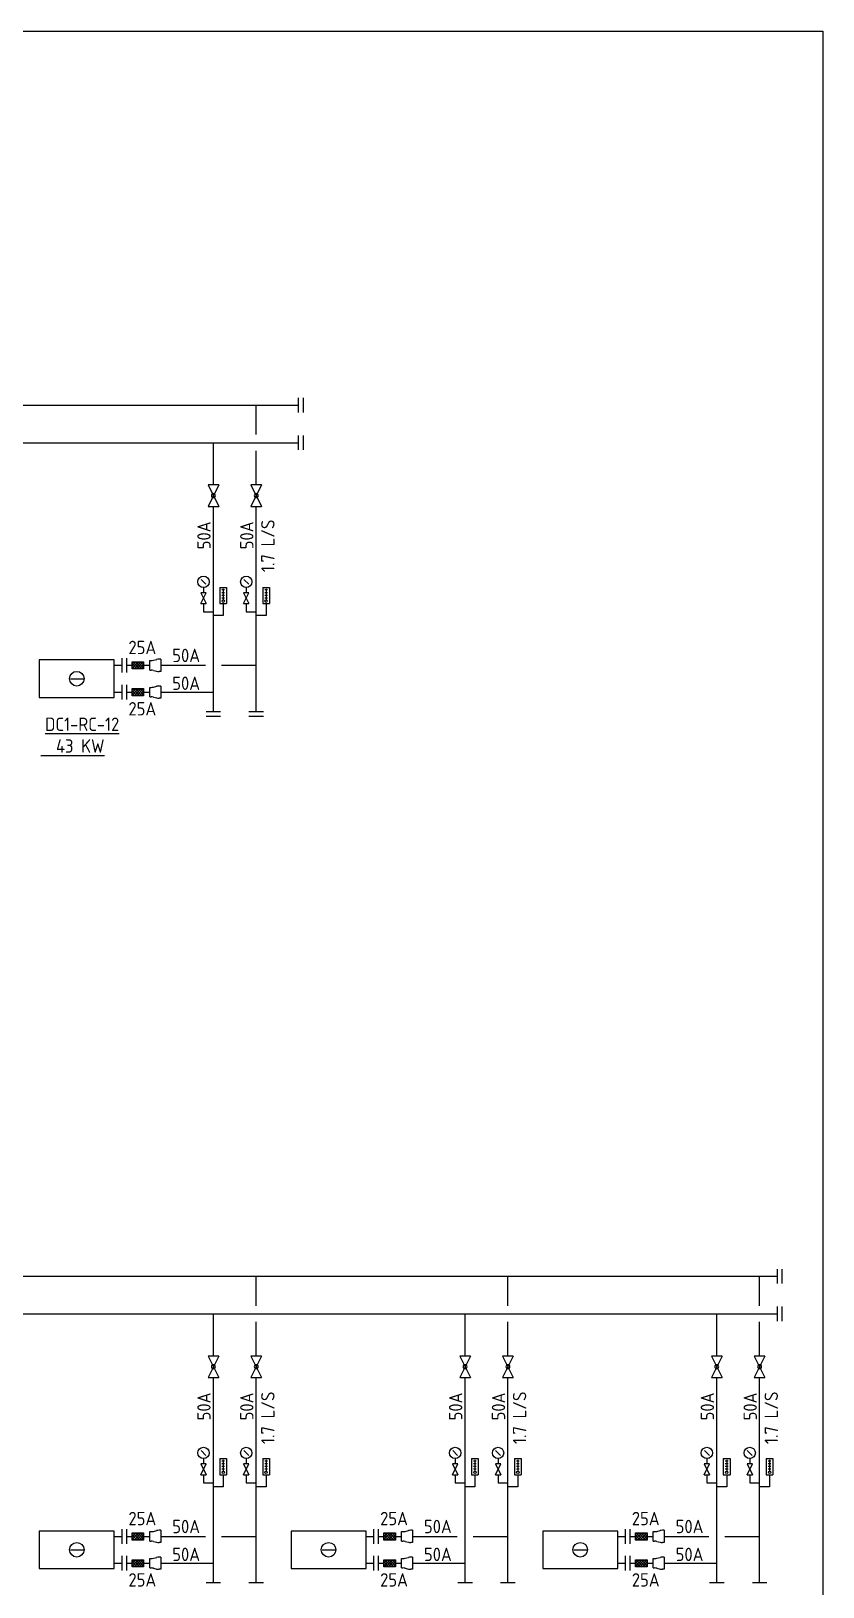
# Model space of a CAD drawing. Extents: x 41366 to 42076, y 84937 to 85507.
# Drawn here: x 41928.5 to 42076.3, y 85216.9 to 85507.1 of the extents above; entities that cross this region are included whole.
import ezdxf
from ezdxf.enums import TextEntityAlignment as Align

# ---------------------------------------------------------------- set-up
doc = ezdxf.new("R2010")
doc.units = 0
doc.header["$LTSCALE"] = 10
for name, color, linetype in [('DETL-TXT', 4, 'Continuous'), ('M-EQ-DCC-P2', 22, 'Continuous'), ('M-EQPM-TXT', 4, 'Continuous'), ('M-PIPE-CHWR20', 110, 'Continuous'), ('M-PIPE-CHWS12', 130, 'Continuous'), ('M-PIPE-FITTING', 2, 'Continuous')]:
    doc.layers.add(name, color=color, linetype=linetype)
doc.styles.add('AA-TXT', font='isocp.shx', dxfattribs={"width": 0.8, "bigfont": 'chineset.shx'})

msp = doc.modelspace()

# ---------------------------------------------------------------- linework, layer by layer
for p, q in [((41950.67, 85387.95), (41950.67, 85389.73)), ((41950.67, 85389.73), (41950.89, 85389.73)), ((41951.36, 85389.78), (41951.94, 85389.93)), ((41952.7, 85389.98), (41952.41, 85389.98)), ((41952.7, 85389.98), (41952.7, 85387.7)), ((41950.67, 85387.95), (41950.89, 85387.95)), ((41951.36, 85387.89), (41951.94, 85387.75)), ((41952.7, 85387.7), (41952.41, 85387.7)), ((41950.67, 85382.95), (41950.67, 85384.73)), ((41950.67, 85384.73), (41950.89, 85384.73)), ((41951.36, 85384.78), (41951.94, 85384.93)), ((41952.7, 85384.98), (41952.41, 85384.98)), ((41952.7, 85384.98), (41952.7, 85382.7)), ((41950.67, 85382.95), (41950.89, 85382.95)), ((41951.36, 85382.89), (41951.94, 85382.75)), ((41952.7, 85382.7), (41952.41, 85382.7)), ((41950.67, 85225.45), (41950.67, 85227.23)), ((41950.67, 85227.23), (41950.89, 85227.23)), ((41951.36, 85227.28), (41951.94, 85227.42)), ((41952.7, 85227.48), (41952.41, 85227.48)), ((41952.7, 85227.48), (41952.7, 85225.2)), ((41997.67, 85225.45), (41997.67, 85227.23)), ((41997.67, 85227.23), (41997.89, 85227.23)), ((41998.36, 85227.28), (41998.94, 85227.42)), ((41999.7, 85227.48), (41999.41, 85227.48)), ((41999.7, 85227.48), (41999.7, 85225.2)), ((42044.67, 85225.45), (42044.67, 85227.23)), ((42044.67, 85227.23), (42044.89, 85227.23)), ((42045.36, 85227.28), (42045.94, 85227.42)), ((42046.7, 85227.48), (42046.41, 85227.48)), ((42046.7, 85227.48), (42046.7, 85225.2)), ((41950.67, 85225.45), (41950.89, 85225.45)), ((41951.36, 85225.39), (41951.94, 85225.25)), ((41952.7, 85225.2), (41952.41, 85225.2)), ((41997.67, 85225.45), (41997.89, 85225.45)), ((41998.36, 85225.39), (41998.94, 85225.25)), ((41999.7, 85225.2), (41999.41, 85225.2)), ((42044.67, 85225.45), (42044.89, 85225.45)), ((42045.36, 85225.39), (42045.94, 85225.25)), ((42046.7, 85225.2), (42046.41, 85225.2)), ((41950.67, 85220.45), (41950.67, 85222.23)), ((41950.67, 85222.23), (41950.89, 85222.23)), ((41951.36, 85222.28), (41951.94, 85222.42)), ((41952.7, 85222.48), (41952.41, 85222.48)), ((41952.7, 85222.48), (41952.7, 85220.2)), ((41997.67, 85220.45), (41997.67, 85222.23)), ((41997.67, 85222.23), (41997.89, 85222.23)), ((41998.36, 85222.28), (41998.94, 85222.42)), ((41999.7, 85222.48), (41999.41, 85222.48)), ((41999.7, 85222.48), (41999.7, 85220.2)), ((42044.67, 85220.45), (42044.67, 85222.23)), ((42044.67, 85222.23), (42044.89, 85222.23)), ((42045.36, 85222.28), (42045.94, 85222.42)), ((42046.7, 85222.48), (42046.41, 85222.48)), ((42046.7, 85222.48), (42046.7, 85220.2)), ((41950.67, 85220.45), (41950.89, 85220.45)), ((41951.36, 85220.39), (41951.94, 85220.25)), ((41952.7, 85220.2), (41952.41, 85220.2)), ((41997.67, 85220.45), (41997.89, 85220.45)), ((41998.36, 85220.39), (41998.94, 85220.25)), ((41999.7, 85220.2), (41999.41, 85220.2)), ((42044.67, 85220.45), (42044.89, 85220.45)), ((42045.36, 85220.39), (42045.94, 85220.25)), ((42046.7, 85220.2), (42046.41, 85220.2))]:
    msp.add_line(p, q)
for centre, start, end in [((41950.89, 85391.73), 270, 283.627), ((41952.41, 85387.98), 90, 103.627), ((41950.89, 85385.95), 76.373, 90), ((41952.41, 85389.7), 256.373, 270), ((41950.89, 85386.73), 270, 283.627), ((41952.41, 85382.98), 90, 103.627), ((41950.89, 85380.95), 76.373, 90), ((41952.41, 85384.7), 256.373, 270), ((41950.89, 85229.23), 270, 283.627), ((41952.41, 85225.48), 90, 103.627), ((41997.89, 85229.23), 270, 283.627), ((41999.41, 85225.48), 90, 103.627), ((42044.89, 85229.23), 270, 283.627), ((42046.41, 85225.48), 90, 103.627), ((41950.89, 85223.45), 76.373, 90), ((41952.41, 85227.2), 256.373, 270), ((41997.89, 85223.45), 76.373, 90), ((41999.41, 85227.2), 256.373, 270), ((42044.89, 85223.45), 76.373, 90), ((42046.41, 85227.2), 256.373, 270), ((41950.89, 85224.23), 270, 283.627), ((41952.41, 85220.48), 90, 103.627), ((41997.89, 85224.23), 270, 283.627), ((41999.41, 85220.48), 90, 103.627), ((42044.89, 85224.23), 270, 283.627), ((42046.41, 85220.48), 90, 103.627), ((41950.89, 85218.45), 76.373, 90), ((41952.41, 85222.2), 256.373, 270), ((41997.89, 85218.45), 76.373, 90), ((41999.41, 85222.2), 256.373, 270), ((42044.89, 85218.45), 76.373, 90), ((42046.41, 85222.2), 256.373, 270)]:
    msp.add_arc(centre, 2, start, end)
at = {"layer": 'DEFPOINTS', "color": 1}
msp.add_lwpolyline([(41365.57, 85507.15), (42076.35, 85507.15), (42076.35, 84936.69), (41365.57, 84936.69)], close=True, dxfattribs=at)
at = {"layer": 'M-EQ-DCC-P2'}
for p, q in [((41944.03, 85389.84), (41930.03, 85389.84)), ((41930.03, 85389.84), (41930.03, 85382.84)), ((41944.03, 85382.84), (41944.03, 85389.84)), ((41945.5, 85387.48), (41945.5, 85390.2)), ((41935.82, 85386.34), (41938.25, 85386.34)), ((41944.03, 85388.84), (41945.5, 85388.84)), ((41944.03, 85383.84), (41945.5, 85383.84)), ((41945.5, 85382.48), (41945.5, 85385.2)), ((41930.03, 85382.84), (41944.03, 85382.84)), ((41944.03, 85227.34), (41930.03, 85227.34)), ((41930.03, 85227.34), (41930.03, 85220.34)), ((41944.03, 85220.34), (41944.03, 85227.34)), ((41944.03, 85226.34), (41945.5, 85226.34)), ((41945.5, 85224.98), (41945.5, 85227.7)), ((41991.03, 85227.34), (41977.03, 85227.34)), ((41977.03, 85227.34), (41977.03, 85220.34)), ((41991.03, 85220.34), (41991.03, 85227.34)), ((41991.03, 85226.34), (41992.5, 85226.34)), ((41992.5, 85224.98), (41992.5, 85227.7)), ((42038.03, 85227.34), (42024.03, 85227.34)), ((42024.03, 85227.34), (42024.03, 85220.34)), ((42038.03, 85220.34), (42038.03, 85227.34)), ((42038.03, 85226.34), (42039.5, 85226.34)), ((42039.5, 85224.98), (42039.5, 85227.7)), ((41935.82, 85223.84), (41938.25, 85223.84)), ((41982.82, 85223.84), (41985.25, 85223.84)), ((42029.82, 85223.84), (42032.25, 85223.84)), ((41944.03, 85221.34), (41945.5, 85221.34)), ((41945.5, 85219.98), (41945.5, 85222.7)), ((41991.03, 85221.34), (41992.5, 85221.34)), ((41992.5, 85219.98), (41992.5, 85222.7)), ((42038.03, 85221.34), (42039.5, 85221.34)), ((42039.5, 85219.98), (42039.5, 85222.7)), ((41930.03, 85220.34), (41944.03, 85220.34)), ((41977.03, 85220.34), (41991.03, 85220.34)), ((42024.03, 85220.34), (42038.03, 85220.34))]:
    msp.add_line(p, q, dxfattribs=at)
for centre in [(41937.03, 85386.34), (41937.03, 85223.84), (41984.03, 85223.84), (42031.03, 85223.84)]:
    msp.add_circle(centre, 1.36, dxfattribs=at)
at = {"layer": 'M-PIPE-CHWR20', "ltscale": 0.1}
for p, q in [((41978.39, 85438.72), (41978.39, 85436.01)), ((41979.27, 85438.72), (41979.27, 85436.01)), ((41403.1, 85437.37), (41978.39, 85437.37)), ((41970.53, 85431.87), (41970.53, 85437.37)), ((41970.53, 85422.49), (41970.53, 85428.87)), ((41970.53, 85380.25), (41970.53, 85418.49)), ((41946.38, 85387.48), (41946.38, 85390.2)), ((41946.38, 85388.84), (41947.38, 85388.84)), ((41949.51, 85388.84), (41950.67, 85388.84)), ((41952.7, 85388.84), (41961.03, 85388.84)), ((41964.03, 85388.84), (41970.53, 85388.84)), ((41969.17, 85380.25), (41971.89, 85380.25)), ((41969.17, 85379.37), (41971.89, 85379.37)), ((42067.8, 85276.22), (42067.8, 85273.51)), ((42068.69, 85276.22), (42068.69, 85273.51)), ((41403.1, 85274.87), (42067.8, 85274.87)), ((41970.53, 85269.37), (41970.53, 85274.87)), ((42017.53, 85269.37), (42017.53, 85274.87)), ((42064.53, 85269.37), (42064.53, 85274.87)), ((41970.53, 85259.99), (41970.53, 85266.37)), ((42017.53, 85259.99), (42017.53, 85266.37)), ((42064.53, 85259.99), (42064.53, 85266.37)), ((41970.53, 85217.75), (41970.53, 85255.99)), ((42017.53, 85217.75), (42017.53, 85255.99)), ((42064.53, 85217.75), (42064.53, 85255.99)), ((41946.38, 85224.98), (41946.38, 85227.7)), ((41946.38, 85226.34), (41947.38, 85226.34)), ((41949.51, 85226.34), (41950.67, 85226.34)), ((41952.7, 85226.34), (41961.03, 85226.34)), ((41964.03, 85226.34), (41970.53, 85226.34)), ((41993.38, 85224.98), (41993.38, 85227.7)), ((41993.38, 85226.34), (41994.38, 85226.34)), ((41996.51, 85226.34), (41997.67, 85226.34)), ((41999.7, 85226.34), (42008.03, 85226.34)), ((42011.03, 85226.34), (42017.53, 85226.34)), ((42040.38, 85224.98), (42040.38, 85227.7)), ((42040.38, 85226.34), (42041.38, 85226.34)), ((42043.51, 85226.34), (42044.67, 85226.34)), ((42046.7, 85226.34), (42055.03, 85226.34)), ((42058.03, 85226.34), (42064.53, 85226.34)), ((41969.17, 85217.75), (41971.89, 85217.75)), ((42016.17, 85217.75), (42018.89, 85217.75)), ((42063.17, 85217.75), (42065.89, 85217.75))]:
    msp.add_line(p, q, dxfattribs=at)
at = {"layer": 'M-PIPE-CHWS12', "ltscale": 0.1}
for p, q in [((41405.1, 85430.37), (41978.39, 85430.37)), ((41962.53, 85422.49), (41962.53, 85430.37)), ((41978.39, 85431.72), (41978.39, 85429.01)), ((41979.27, 85431.72), (41979.27, 85429.01)), ((41962.53, 85380.25), (41962.53, 85418.49)), ((41946.38, 85382.48), (41946.38, 85385.2)), ((41946.38, 85383.84), (41947.38, 85383.84)), ((41949.51, 85383.84), (41950.67, 85383.84)), ((41952.7, 85383.84), (41962.53, 85383.84)), ((41961.17, 85380.25), (41963.89, 85380.25)), ((41961.17, 85379.37), (41963.89, 85379.37)), ((41405.1, 85267.87), (42067.8, 85267.87)), ((41962.53, 85259.99), (41962.53, 85267.87)), ((42009.53, 85259.99), (42009.53, 85267.87)), ((42056.53, 85259.99), (42056.53, 85267.87)), ((42067.8, 85269.22), (42067.8, 85266.51)), ((42068.69, 85269.22), (42068.69, 85266.51)), ((41962.53, 85217.75), (41962.53, 85255.99)), ((42009.53, 85217.75), (42009.53, 85255.99)), ((42056.53, 85217.75), (42056.53, 85255.99)), ((41946.38, 85219.98), (41946.38, 85222.7)), ((41946.38, 85221.34), (41947.38, 85221.34)), ((41949.51, 85221.34), (41950.67, 85221.34)), ((41952.7, 85221.34), (41962.53, 85221.34)), ((41993.38, 85219.98), (41993.38, 85222.7)), ((41993.38, 85221.34), (41994.38, 85221.34)), ((41996.51, 85221.34), (41997.67, 85221.34)), ((41999.7, 85221.34), (42009.53, 85221.34)), ((42040.38, 85219.98), (42040.38, 85222.7)), ((42040.38, 85221.34), (42041.38, 85221.34)), ((42043.51, 85221.34), (42044.67, 85221.34)), ((42046.7, 85221.34), (42056.53, 85221.34)), ((41961.17, 85217.75), (41963.89, 85217.75)), ((42008.17, 85217.75), (42010.89, 85217.75)), ((42055.17, 85217.75), (42057.89, 85217.75))]:
    msp.add_line(p, q, dxfattribs=at)
at = {"layer": 'M-PIPE-FITTING', "ltscale": 0.1}
for p, q in [((41963.53, 85422.49), (41961.53, 85422.49)), ((41963.53, 85422.49), (41961.53, 85418.49)), ((41961.53, 85422.49), (41963.53, 85418.49)), ((41971.53, 85422.49), (41969.53, 85422.49)), ((41971.53, 85422.49), (41969.53, 85418.49)), ((41969.53, 85422.49), (41971.53, 85418.49)), ((41961.53, 85418.49), (41963.53, 85418.49)), ((41969.53, 85418.49), (41971.53, 85418.49)), ((41961.14, 85403.95), (41960.22, 85404.87)), ((41963.75, 85403.36), (41965, 85403.36)), ((41963.75, 85403.36), (41963.75, 85400.35)), ((41965, 85403.36), (41965, 85400.35)), ((41969.14, 85403.95), (41968.22, 85404.87)), ((41971.75, 85403.36), (41973, 85403.36)), ((41971.75, 85403.36), (41971.75, 85400.35)), ((41973, 85403.36), (41973, 85400.35)), ((41961.18, 85402.35), (41960.18, 85402.35)), ((41960.18, 85400.35), (41961.18, 85402.35)), ((41960.18, 85402.35), (41961.18, 85400.35)), ((41960.68, 85403.35), (41960.68, 85402.35)), ((41964.12, 85402.96), (41964.63, 85402.96)), ((41964.12, 85402.45), (41964.63, 85402.45)), ((41964.12, 85401.95), (41964.63, 85401.95)), ((41964.12, 85401.45), (41964.63, 85401.45)), ((41964.38, 85403.1), (41964.38, 85401.03)), ((41969.18, 85402.35), (41968.18, 85402.35)), ((41968.18, 85400.35), (41969.18, 85402.35)), ((41968.18, 85402.35), (41969.18, 85400.35)), ((41968.68, 85403.35), (41968.68, 85402.35)), ((41972.12, 85402.96), (41972.63, 85402.96)), ((41972.12, 85402.45), (41972.63, 85402.45)), ((41972.12, 85401.95), (41972.63, 85401.95)), ((41972.12, 85401.45), (41972.63, 85401.45)), ((41972.38, 85403.1), (41972.38, 85401.03)), ((41960.18, 85400.35), (41961.18, 85400.35)), ((41960.68, 85400.35), (41960.68, 85398.84)), ((41960.68, 85398.84), (41962.53, 85398.84)), ((41964.38, 85398.12), (41962.53, 85398.12)), ((41963.75, 85400.35), (41965, 85400.35)), ((41964.38, 85400.35), (41964.38, 85398.12)), ((41968.18, 85400.35), (41969.18, 85400.35)), ((41968.68, 85400.35), (41968.68, 85398.84)), ((41968.68, 85398.84), (41970.53, 85398.84)), ((41972.38, 85398.12), (41970.53, 85398.12)), ((41971.75, 85400.35), (41973, 85400.35)), ((41972.38, 85400.35), (41972.38, 85398.12)), ((41947.38, 85389.5), (41949.51, 85389.5)), ((41947.38, 85388.17), (41947.38, 85389.5)), ((41947.38, 85389.24), (41947.65, 85389.5)), ((41947.38, 85388.77), (41948.12, 85389.5)), ((41947.38, 85388.3), (41948.59, 85389.5)), ((41948.3, 85388.17), (41947.38, 85389.09)), ((41948.78, 85388.17), (41947.44, 85389.5)), ((41947.72, 85388.17), (41949.06, 85389.5)), ((41949.25, 85388.17), (41947.91, 85389.5)), ((41948.19, 85388.17), (41949.51, 85389.49)), ((41949.51, 85388.38), (41948.38, 85389.5)), ((41948.66, 85388.17), (41949.51, 85389.02)), ((41949.51, 85388.85), (41948.85, 85389.5)), ((41949.51, 85389.32), (41949.32, 85389.5)), ((41949.51, 85389.5), (41949.51, 85388.17)), ((41947.83, 85388.17), (41947.38, 85388.62)), ((41949.51, 85388.17), (41947.38, 85388.17)), ((41949.14, 85388.17), (41949.51, 85388.55)), ((41947.38, 85384.5), (41949.51, 85384.5)), ((41947.38, 85383.17), (41947.38, 85384.5)), ((41947.38, 85384.24), (41947.65, 85384.5)), ((41947.38, 85383.77), (41948.12, 85384.5)), ((41947.38, 85383.3), (41948.59, 85384.5)), ((41948.3, 85383.17), (41947.38, 85384.09)), ((41947.83, 85383.17), (41947.38, 85383.62)), ((41949.51, 85383.17), (41947.38, 85383.17)), ((41948.78, 85383.17), (41947.44, 85384.5)), ((41947.72, 85383.17), (41949.06, 85384.5)), ((41949.25, 85383.17), (41947.91, 85384.5)), ((41948.19, 85383.17), (41949.51, 85384.49)), ((41949.51, 85383.38), (41948.38, 85384.5)), ((41948.66, 85383.17), (41949.51, 85384.02)), ((41949.51, 85383.85), (41948.85, 85384.5)), ((41949.14, 85383.17), (41949.51, 85383.55)), ((41949.51, 85384.32), (41949.32, 85384.5)), ((41949.51, 85384.5), (41949.51, 85383.17)), ((41963.53, 85259.99), (41961.53, 85259.99)), ((41963.53, 85259.99), (41961.53, 85255.99)), ((41961.53, 85259.99), (41963.53, 85255.99)), ((41971.53, 85259.99), (41969.53, 85259.99)), ((41971.53, 85259.99), (41969.53, 85255.99)), ((41969.53, 85259.99), (41971.53, 85255.99)), ((42010.53, 85259.99), (42008.53, 85259.99)), ((42010.53, 85259.99), (42008.53, 85255.99)), ((42008.53, 85259.99), (42010.53, 85255.99)), ((42018.53, 85259.99), (42016.53, 85259.99)), ((42018.53, 85259.99), (42016.53, 85255.99)), ((42016.53, 85259.99), (42018.53, 85255.99)), ((42057.53, 85259.99), (42055.53, 85259.99)), ((42057.53, 85259.99), (42055.53, 85255.99)), ((42055.53, 85259.99), (42057.53, 85255.99)), ((42065.53, 85259.99), (42063.53, 85259.99)), ((42065.53, 85259.99), (42063.53, 85255.99)), ((42063.53, 85259.99), (42065.53, 85255.99)), ((41961.53, 85255.99), (41963.53, 85255.99)), ((41969.53, 85255.99), (41971.53, 85255.99)), ((42008.53, 85255.99), (42010.53, 85255.99)), ((42016.53, 85255.99), (42018.53, 85255.99)), ((42055.53, 85255.99), (42057.53, 85255.99)), ((42063.53, 85255.99), (42065.53, 85255.99)), ((41961.14, 85241.45), (41960.22, 85242.37)), ((41960.68, 85240.85), (41960.68, 85239.85)), ((41963.75, 85240.86), (41965, 85240.86)), ((41963.75, 85240.86), (41963.75, 85237.85)), ((41965, 85240.86), (41965, 85237.85)), ((41969.14, 85241.45), (41968.22, 85242.37)), ((41968.68, 85240.85), (41968.68, 85239.85)), ((41971.75, 85240.86), (41973, 85240.86)), ((41971.75, 85240.86), (41971.75, 85237.85)), ((41973, 85240.86), (41973, 85237.85)), ((42008.14, 85241.45), (42007.22, 85242.37)), ((42007.68, 85240.85), (42007.68, 85239.85)), ((42010.75, 85240.86), (42012, 85240.86)), ((42010.75, 85240.86), (42010.75, 85237.85)), ((42012, 85240.86), (42012, 85237.85)), ((42016.14, 85241.45), (42015.22, 85242.37)), ((42015.68, 85240.85), (42015.68, 85239.85)), ((42018.75, 85240.86), (42020, 85240.86)), ((42018.75, 85240.86), (42018.75, 85237.85)), ((42020, 85240.86), (42020, 85237.85)), ((42055.14, 85241.45), (42054.22, 85242.37)), ((42054.68, 85240.85), (42054.68, 85239.85)), ((42057.75, 85240.86), (42059, 85240.86)), ((42057.75, 85240.86), (42057.75, 85237.85)), ((42059, 85240.86), (42059, 85237.85)), ((42063.14, 85241.45), (42062.22, 85242.37)), ((42062.68, 85240.85), (42062.68, 85239.85)), ((42065.75, 85240.86), (42067, 85240.86)), ((42065.75, 85240.86), (42065.75, 85237.85)), ((42067, 85240.86), (42067, 85237.85)), ((41961.18, 85239.85), (41960.18, 85239.85)), ((41960.18, 85237.85), (41961.18, 85239.85)), ((41960.18, 85239.85), (41961.18, 85237.85)), ((41964.12, 85240.46), (41964.63, 85240.46)), ((41964.12, 85239.95), (41964.63, 85239.95)), ((41964.12, 85239.45), (41964.63, 85239.45)), ((41964.12, 85238.95), (41964.63, 85238.95)), ((41964.38, 85240.6), (41964.38, 85238.53)), ((41969.18, 85239.85), (41968.18, 85239.85)), ((41968.18, 85237.85), (41969.18, 85239.85)), ((41968.18, 85239.85), (41969.18, 85237.85)), ((41972.12, 85240.46), (41972.63, 85240.46)), ((41972.12, 85239.95), (41972.63, 85239.95)), ((41972.12, 85239.45), (41972.63, 85239.45)), ((41972.12, 85238.95), (41972.63, 85238.95)), ((41972.38, 85240.6), (41972.38, 85238.53)), ((42008.18, 85239.85), (42007.18, 85239.85)), ((42007.18, 85237.85), (42008.18, 85239.85)), ((42007.18, 85239.85), (42008.18, 85237.85)), ((42011.12, 85240.46), (42011.63, 85240.46)), ((42011.12, 85239.95), (42011.63, 85239.95)), ((42011.12, 85239.45), (42011.63, 85239.45)), ((42011.12, 85238.95), (42011.63, 85238.95)), ((42011.38, 85240.6), (42011.38, 85238.53)), ((42016.18, 85239.85), (42015.18, 85239.85)), ((42015.18, 85237.85), (42016.18, 85239.85)), ((42015.18, 85239.85), (42016.18, 85237.85)), ((42019.12, 85240.46), (42019.63, 85240.46)), ((42019.12, 85239.95), (42019.63, 85239.95)), ((42019.12, 85239.45), (42019.63, 85239.45)), ((42019.12, 85238.95), (42019.63, 85238.95)), ((42019.38, 85240.6), (42019.38, 85238.53)), ((42055.18, 85239.85), (42054.18, 85239.85)), ((42054.18, 85237.85), (42055.18, 85239.85)), ((42054.18, 85239.85), (42055.18, 85237.85)), ((42058.12, 85240.46), (42058.63, 85240.46)), ((42058.12, 85239.95), (42058.63, 85239.95)), ((42058.12, 85239.45), (42058.63, 85239.45)), ((42058.12, 85238.95), (42058.63, 85238.95)), ((42058.38, 85240.6), (42058.38, 85238.53)), ((42063.18, 85239.85), (42062.18, 85239.85)), ((42062.18, 85237.85), (42063.18, 85239.85)), ((42062.18, 85239.85), (42063.18, 85237.85)), ((42066.12, 85240.46), (42066.63, 85240.46)), ((42066.12, 85239.95), (42066.63, 85239.95)), ((42066.12, 85239.45), (42066.63, 85239.45)), ((42066.12, 85238.95), (42066.63, 85238.95)), ((42066.38, 85240.6), (42066.38, 85238.53)), ((41960.18, 85237.85), (41961.18, 85237.85)), ((41960.68, 85237.85), (41960.68, 85236.34)), ((41960.68, 85236.34), (41962.53, 85236.34)), ((41964.38, 85235.62), (41962.53, 85235.62)), ((41963.75, 85237.85), (41965, 85237.85)), ((41964.38, 85237.85), (41964.38, 85235.62)), ((41968.18, 85237.85), (41969.18, 85237.85)), ((41968.68, 85237.85), (41968.68, 85236.34)), ((41968.68, 85236.34), (41970.53, 85236.34)), ((41972.38, 85235.62), (41970.53, 85235.62)), ((41971.75, 85237.85), (41973, 85237.85)), ((41972.38, 85237.85), (41972.38, 85235.62)), ((42007.18, 85237.85), (42008.18, 85237.85)), ((42007.68, 85237.85), (42007.68, 85236.34)), ((42007.68, 85236.34), (42009.53, 85236.34)), ((42011.38, 85235.62), (42009.53, 85235.62)), ((42010.75, 85237.85), (42012, 85237.85)), ((42011.38, 85237.85), (42011.38, 85235.62)), ((42015.18, 85237.85), (42016.18, 85237.85)), ((42015.68, 85237.85), (42015.68, 85236.34)), ((42015.68, 85236.34), (42017.53, 85236.34)), ((42019.38, 85235.62), (42017.53, 85235.62)), ((42018.75, 85237.85), (42020, 85237.85)), ((42019.38, 85237.85), (42019.38, 85235.62)), ((42054.18, 85237.85), (42055.18, 85237.85)), ((42054.68, 85237.85), (42054.68, 85236.34)), ((42054.68, 85236.34), (42056.53, 85236.34)), ((42058.38, 85235.62), (42056.53, 85235.62)), ((42057.75, 85237.85), (42059, 85237.85)), ((42058.38, 85237.85), (42058.38, 85235.62)), ((42062.18, 85237.85), (42063.18, 85237.85)), ((42062.68, 85237.85), (42062.68, 85236.34)), ((42062.68, 85236.34), (42064.53, 85236.34)), ((42066.38, 85235.62), (42064.53, 85235.62)), ((42065.75, 85237.85), (42067, 85237.85)), ((42066.38, 85237.85), (42066.38, 85235.62)), ((41947.38, 85227), (41949.51, 85227)), ((41947.38, 85225.67), (41947.38, 85227)), ((41947.38, 85226.74), (41947.65, 85227)), ((41947.38, 85226.27), (41948.12, 85227)), ((41947.38, 85225.8), (41948.59, 85227)), ((41948.3, 85225.67), (41947.38, 85226.59)), ((41948.78, 85225.67), (41947.44, 85227)), ((41947.72, 85225.67), (41949.06, 85227)), ((41949.25, 85225.67), (41947.91, 85227)), ((41948.19, 85225.67), (41949.51, 85226.99)), ((41949.51, 85225.88), (41948.38, 85227)), ((41948.66, 85225.67), (41949.51, 85226.52)), ((41949.51, 85226.35), (41948.85, 85227)), ((41949.51, 85226.82), (41949.32, 85227)), ((41949.51, 85227), (41949.51, 85225.67)), ((41994.38, 85227), (41996.51, 85227)), ((41994.38, 85225.67), (41994.38, 85227)), ((41994.38, 85226.74), (41994.65, 85227)), ((41994.38, 85226.27), (41995.12, 85227)), ((41994.38, 85225.8), (41995.59, 85227)), ((41995.3, 85225.67), (41994.38, 85226.59)), ((41995.78, 85225.67), (41994.44, 85227)), ((41994.72, 85225.67), (41996.06, 85227)), ((41996.25, 85225.67), (41994.91, 85227)), ((41995.19, 85225.67), (41996.51, 85226.99)), ((41996.51, 85225.88), (41995.38, 85227)), ((41995.66, 85225.67), (41996.51, 85226.52)), ((41996.51, 85226.35), (41995.85, 85227)), ((41996.51, 85226.82), (41996.32, 85227)), ((41996.51, 85227), (41996.51, 85225.67)), ((42041.38, 85227), (42043.51, 85227)), ((42041.38, 85225.67), (42041.38, 85227)), ((42041.38, 85226.74), (42041.65, 85227)), ((42041.38, 85226.27), (42042.12, 85227)), ((42041.38, 85225.8), (42042.59, 85227)), ((42042.3, 85225.67), (42041.38, 85226.59)), ((42042.78, 85225.67), (42041.44, 85227)), ((42041.72, 85225.67), (42043.06, 85227)), ((42043.25, 85225.67), (42041.91, 85227)), ((42042.19, 85225.67), (42043.51, 85226.99)), ((42043.51, 85225.88), (42042.38, 85227)), ((42042.66, 85225.67), (42043.51, 85226.52)), ((42043.51, 85226.35), (42042.85, 85227)), ((42043.51, 85226.82), (42043.32, 85227)), ((42043.51, 85227), (42043.51, 85225.67)), ((41947.83, 85225.67), (41947.38, 85226.12)), ((41949.51, 85225.67), (41947.38, 85225.67)), ((41949.14, 85225.67), (41949.51, 85226.05)), ((41994.83, 85225.67), (41994.38, 85226.12)), ((41996.51, 85225.67), (41994.38, 85225.67)), ((41996.14, 85225.67), (41996.51, 85226.05)), ((42041.83, 85225.67), (42041.38, 85226.12)), ((42043.51, 85225.67), (42041.38, 85225.67)), ((42043.14, 85225.67), (42043.51, 85226.05)), ((41947.38, 85222), (41949.51, 85222)), ((41947.38, 85220.67), (41947.38, 85222)), ((41947.38, 85221.74), (41947.65, 85222)), ((41947.38, 85221.27), (41948.12, 85222)), ((41947.38, 85220.8), (41948.59, 85222)), ((41948.3, 85220.67), (41947.38, 85221.59)), ((41947.83, 85220.67), (41947.38, 85221.12)), ((41949.51, 85220.67), (41947.38, 85220.67)), ((41948.78, 85220.67), (41947.44, 85222)), ((41947.72, 85220.67), (41949.06, 85222)), ((41949.25, 85220.67), (41947.91, 85222)), ((41948.19, 85220.67), (41949.51, 85221.99)), ((41949.51, 85220.88), (41948.38, 85222)), ((41948.66, 85220.67), (41949.51, 85221.52)), ((41949.51, 85221.35), (41948.85, 85222)), ((41949.14, 85220.67), (41949.51, 85221.05)), ((41949.51, 85221.82), (41949.32, 85222)), ((41949.51, 85222), (41949.51, 85220.67)), ((41994.38, 85222), (41996.51, 85222)), ((41994.38, 85220.67), (41994.38, 85222)), ((41994.38, 85221.74), (41994.65, 85222)), ((41994.38, 85221.27), (41995.12, 85222)), ((41994.38, 85220.8), (41995.59, 85222)), ((41995.3, 85220.67), (41994.38, 85221.59)), ((41994.83, 85220.67), (41994.38, 85221.12)), ((41996.51, 85220.67), (41994.38, 85220.67)), ((41995.78, 85220.67), (41994.44, 85222)), ((41994.72, 85220.67), (41996.06, 85222)), ((41996.25, 85220.67), (41994.91, 85222)), ((41995.19, 85220.67), (41996.51, 85221.99)), ((41996.51, 85220.88), (41995.38, 85222)), ((41995.66, 85220.67), (41996.51, 85221.52)), ((41996.51, 85221.35), (41995.85, 85222)), ((41996.14, 85220.67), (41996.51, 85221.05)), ((41996.51, 85221.82), (41996.32, 85222)), ((41996.51, 85222), (41996.51, 85220.67)), ((42041.38, 85222), (42043.51, 85222)), ((42041.38, 85220.67), (42041.38, 85222)), ((42041.38, 85221.74), (42041.65, 85222)), ((42041.38, 85221.27), (42042.12, 85222)), ((42041.38, 85220.8), (42042.59, 85222)), ((42042.3, 85220.67), (42041.38, 85221.59)), ((42041.83, 85220.67), (42041.38, 85221.12)), ((42043.51, 85220.67), (42041.38, 85220.67)), ((42042.78, 85220.67), (42041.44, 85222)), ((42041.72, 85220.67), (42043.06, 85222)), ((42043.25, 85220.67), (42041.91, 85222)), ((42042.19, 85220.67), (42043.51, 85221.99)), ((42043.51, 85220.88), (42042.38, 85222)), ((42042.66, 85220.67), (42043.51, 85221.52)), ((42043.51, 85221.35), (42042.85, 85222)), ((42043.14, 85220.67), (42043.51, 85221.05)), ((42043.51, 85221.82), (42043.32, 85222)), ((42043.51, 85222), (42043.51, 85220.67))]:
    msp.add_line(p, q, dxfattribs=at)
for centre, radius in [((41960.68, 85404.41), 1.06), ((41968.68, 85404.41), 1.06), ((41964.38, 85400.81), 0.223), ((41972.38, 85400.81), 0.223), ((41960.68, 85241.91), 1.06), ((41968.68, 85241.91), 1.06), ((42007.68, 85241.91), 1.06), ((42015.68, 85241.91), 1.06), ((42054.68, 85241.91), 1.06), ((42062.68, 85241.91), 1.06), ((41964.38, 85238.31), 0.223), ((41972.38, 85238.31), 0.223), ((42011.38, 85238.31), 0.223), ((42019.38, 85238.31), 0.223), ((42058.38, 85238.31), 0.223), ((42066.38, 85238.31), 0.223)]:
    msp.add_circle(centre, radius, dxfattribs=at)
at = {"layer": 'M-PIPE-FITTING'}
for centre, start, end in [((41962.53, 85420.49), 0, 180), ((41970.53, 85420.49), 0, 180), ((41962.53, 85420.49), 180, 0), ((41970.53, 85420.49), 180, 0), ((41962.53, 85257.99), 0, 180), ((41970.53, 85257.99), 0, 180), ((42009.53, 85257.99), 0, 180), ((42017.53, 85257.99), 0, 180), ((42056.53, 85257.99), 0, 180), ((42064.53, 85257.99), 0, 180), ((41962.53, 85257.99), 180, 0), ((41970.53, 85257.99), 180, 0), ((42009.53, 85257.99), 180, 0), ((42017.53, 85257.99), 180, 0), ((42056.53, 85257.99), 180, 0), ((42064.53, 85257.99), 180, 0)]:
    msp.add_arc(centre, 0.375, start, end, dxfattribs=at)

# ---------------------------------------------------------------- texts
at = {"layer": 'DEFPOINTS', "style": 'AA-TXT'}
for p in [(41973.95, 85406.23), (41973.95, 85243.57), (42020.95, 85243.57), (42067.95, 85243.57)]:
    msp.add_text('1.7 L/S', height=2.5, rotation=90, dxfattribs=at).set_placement(p)
at = {"layer": 'DETL-TXT', "style": 'AA-TXT'}
for p in [(41962.02, 85410.48), (41970.02, 85410.48), (41962.02, 85247.98), (41970.02, 85247.98), (42009.02, 85247.98), (42017.02, 85247.98), (42056.02, 85247.98), (42064.02, 85247.98)]:
    msp.add_text('50A', height=2.5, rotation=90, dxfattribs=at).set_placement(p)
for s, p in [('25A', (41946.67, 85390.92)), ('50A', (41954.85, 85389.44)), ('50A', (41954.85, 85384.24)), ('25A', (41946.67, 85379.48)), ('25A', (41946.67, 85228.42)), ('50A', (41954.85, 85226.94)), ('25A', (41993.67, 85228.42)), ('50A', (42001.85, 85226.94)), ('25A', (42040.67, 85228.42)), ('50A', (42048.85, 85226.94)), ('50A', (41954.85, 85221.74)), ('50A', (42001.85, 85221.74)), ('50A', (42048.85, 85221.74)), ('25A', (41946.67, 85216.98)), ('25A', (41993.67, 85216.98)), ('25A', (42040.67, 85216.98))]:
    msp.add_text(s, height=2.5, dxfattribs=at).set_placement(p)
at = {"layer": 'M-EQPM-TXT', "style": 'AA-TXT'}
for s, p in [('%%UDC1-RC-12', (41938.03, 85377.85)), ('%%U  43 KW', (41936.24, 85373.79))]:
    msp.add_text(s, height=2.5, dxfattribs=at).set_placement(p, align=Align.MIDDLE)

doc.saveas('drawing.dxf')
